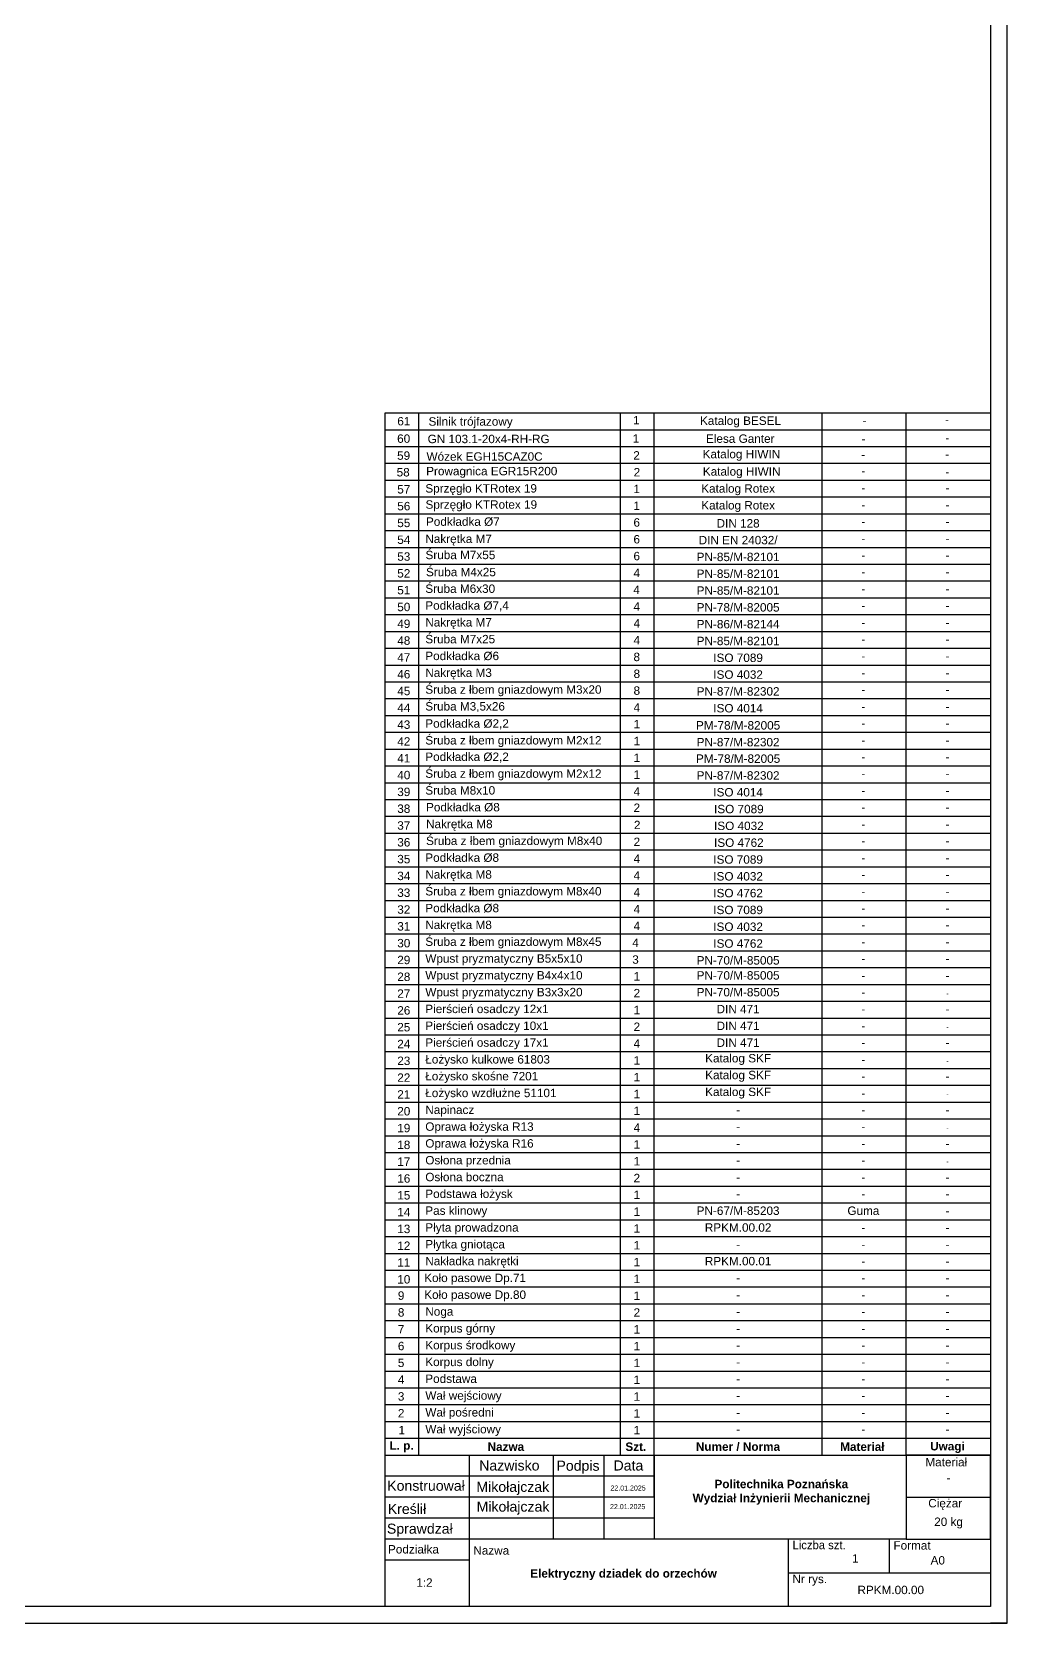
# Model space of a CAD drawing. Header units: millimetres. Extents: x 587 to 10361, y -8386 to 1488.
# Drawn here: x 4362.6 to 4652.7, y 70.4 to 543.8 of the extents above; entities that cross this region are included whole.
import ezdxf
from ezdxf.enums import TextEntityAlignment as Align

# ---------------------------------------------------------------- set-up
doc = ezdxf.new("R2010")
doc.units = ezdxf.units.MM
doc.layers.add('Gruba', color=7, linetype='Continuous', lineweight=30)
doc.layers.add('Wymiar', color=3, linetype='Continuous', lineweight=20)
doc.styles.add('arial_ttf', font='arial.ttf')
doc.styles.add('Inzynierka', font='arial.ttf')

msp = doc.modelspace()

# ---------------------------------------------------------------- linework, layer by layer
at = {"layer": 'Gruba'}
for p, q in [((4647.653, 906.435), (4647.653, 75.435)), ((4647.653, 467.737), (4647.653, 75.435)), ((4647.653, 467.737), (4647.653, 75.435)), ((4492.653, 120.435), (4492.653, 75.435)), ((4492.653, 120.435), (4492.653, 75.435)), ((4492.653, 120.435), (4492.653, 75.435)), ((4517.653, 120.435), (4517.653, 95.435)), ((4517.653, 120.435), (4517.653, 95.435)), ((4517.653, 120.435), (4517.653, 95.435)), ((4532.653, 120.435), (4532.653, 95.435)), ((4532.653, 120.435), (4532.653, 95.435)), ((4532.653, 120.435), (4532.653, 95.435)), ((4547.653, 120.435), (4547.653, 95.435)), ((4547.653, 107.935), (4547.653, 120.435)), ((4547.653, 120.435), (4547.653, 95.435)), ((4547.653, 107.935), (4547.653, 120.435)), ((4547.653, 120.435), (4547.653, 95.435)), ((4547.653, 107.935), (4547.653, 120.435)), ((4547.653, 114.185), (4467.653, 114.185)), ((4547.653, 114.185), (4467.653, 114.185)), ((4547.653, 114.185), (4467.653, 114.185)), ((4547.653, 107.935), (4467.653, 107.935)), ((4547.653, 107.935), (4467.653, 107.935)), ((4547.653, 107.935), (4467.653, 107.935)), ((4622.653, 107.935), (4647.653, 107.935)), ((4622.653, 107.935), (4647.653, 107.935)), ((4622.653, 107.935), (4647.653, 107.935)), ((4547.653, 101.685), (4467.653, 101.685)), ((4547.653, 101.685), (4467.653, 101.685)), ((4547.653, 101.685), (4467.653, 101.685)), ((4622.653, 95.435), (4467.653, 95.435)), ((4622.653, 95.435), (4467.653, 95.435)), ((4622.653, 95.435), (4467.653, 95.435)), ((4492.653, 95.435), (4492.653, 89.185)), ((4492.653, 95.435), (4492.653, 89.185)), ((4492.653, 95.435), (4492.653, 89.185)), ((4587.653, 75.435), (4587.653, 95.435)), ((4587.653, 75.435), (4587.653, 95.435)), ((4587.653, 75.435), (4587.653, 95.435)), ((4617.653, 85.435), (4617.653, 95.435)), ((4617.653, 85.435), (4617.653, 95.435)), ((4617.653, 85.435), (4617.653, 95.435)), ((4492.653, 89.185), (4467.653, 89.185)), ((4492.653, 89.185), (4467.653, 89.185)), ((4492.653, 89.185), (4467.653, 89.185)), ((4587.653, 85.435), (4647.653, 85.435)), ((4587.653, 85.435), (4647.653, 85.435)), ((4587.653, 85.435), (4647.653, 85.435)), ((4647.653, 75.435), (3468.653, 75.435)), ((4652.653, 70.435), (4647.653, 70.435))]:
    msp.add_line(p, q, dxfattribs=at)
at = {"layer": 'Gruba', "transparency": 33554687}
for p, q in [((4467.653, 120.435), (4467.653, 430.435)), ((4477.657, 120.435), (4477.657, 430.435)), ((4537.653, 120.435), (4537.653, 430.435)), ((4547.653, 120.435), (4547.653, 430.435)), ((4597.653, 120.435), (4597.653, 430.435)), ((4622.653, 120.435), (4622.653, 430.435))]:
    msp.add_line(p, q, dxfattribs=at)
at = {"layer": 'Gruba', "color": 7, "linetype": 'Continuous', "transparency": 33554687}
for p, q in [((4467.653, 430.435), (4647.653, 430.435)), ((4467.653, 425.435), (4647.653, 425.435)), ((4467.653, 420.435), (4647.653, 420.435)), ((4467.653, 415.435), (4647.653, 415.435)), ((4467.653, 410.435), (4647.653, 410.435)), ((4467.653, 405.435), (4647.653, 405.435)), ((4467.653, 400.435), (4647.653, 400.435)), ((4467.653, 395.435), (4647.653, 395.435)), ((4467.653, 390.435), (4647.653, 390.435)), ((4467.653, 385.435), (4647.653, 385.435)), ((4467.653, 380.435), (4647.653, 380.435)), ((4467.653, 375.435), (4647.653, 375.435)), ((4467.653, 370.435), (4647.653, 370.435)), ((4467.653, 365.435), (4647.653, 365.435)), ((4467.653, 360.435), (4647.653, 360.435)), ((4467.653, 355.435), (4647.653, 355.435)), ((4467.653, 350.435), (4647.653, 350.435)), ((4467.653, 345.435), (4647.653, 345.435)), ((4467.653, 340.435), (4647.653, 340.435)), ((4467.653, 335.435), (4647.653, 335.435)), ((4467.653, 330.435), (4647.653, 330.435)), ((4467.653, 325.435), (4647.653, 325.435)), ((4467.653, 320.435), (4647.653, 320.435)), ((4467.653, 315.435), (4647.653, 315.435)), ((4467.653, 310.435), (4647.653, 310.435)), ((4467.653, 305.435), (4647.653, 305.435)), ((4467.653, 300.435), (4647.653, 300.435)), ((4467.653, 295.435), (4647.653, 295.435)), ((4467.653, 290.435), (4647.653, 290.435)), ((4467.653, 285.435), (4647.653, 285.435)), ((4467.653, 285.435), (4647.653, 285.435)), ((4467.653, 280.435), (4647.653, 280.435)), ((4467.653, 275.435), (4647.653, 275.435)), ((4467.653, 270.435), (4647.653, 270.435)), ((4467.653, 265.435), (4647.653, 265.435)), ((4467.653, 260.435), (4647.653, 260.435)), ((4467.653, 255.435), (4647.653, 255.435)), ((4467.653, 250.435), (4647.653, 250.435)), ((4467.653, 245.435), (4647.653, 245.435)), ((4467.653, 240.435), (4647.653, 240.435)), ((4467.653, 235.435), (4647.653, 235.435)), ((4467.653, 230.435), (4647.653, 230.435)), ((4467.653, 225.435), (4647.653, 225.435)), ((4467.653, 220.435), (4647.653, 220.435)), ((4467.653, 215.435), (4647.653, 215.435)), ((4467.653, 210.435), (4647.653, 210.435)), ((4467.653, 205.435), (4647.653, 205.435)), ((4467.653, 200.435), (4647.653, 200.435)), ((4467.653, 195.435), (4647.653, 195.435)), ((4467.653, 190.435), (4647.653, 190.435)), ((4467.653, 185.435), (4647.653, 185.435)), ((4467.653, 180.435), (4647.653, 180.435)), ((4467.653, 175.435), (4647.653, 175.435)), ((4467.653, 170.435), (4647.653, 170.435)), ((4467.653, 165.435), (4647.653, 165.435)), ((4467.653, 160.435), (4647.653, 160.435)), ((4467.653, 155.435), (4647.653, 155.435)), ((4467.653, 150.435), (4647.653, 150.435)), ((4467.653, 145.435), (4647.653, 145.435)), ((4467.653, 140.435), (4647.653, 140.435)), ((4467.653, 135.435), (4647.653, 135.435)), ((4467.653, 130.435), (4647.653, 130.435)), ((4467.653, 125.435), (4647.653, 125.435))]:
    msp.add_line(p, q, dxfattribs=at)
at = {"layer": 'Gruba'}
for points in [[(3463.653, 70.435), (4652.653, 70.435), (4652.653, 911.435), (3463.653, 911.435)], [(4647.653, 75.435), (4467.653, 75.435), (4467.653, 120.435), (4647.653, 120.435)], [(4647.653, 75.435), (4467.653, 75.435), (4467.653, 120.435), (4647.653, 120.435)], [(4647.653, 120.435), (4622.653, 120.435), (4622.653, 95.435), (4647.653, 95.435)], [(4647.653, 120.435), (4622.653, 120.435), (4622.653, 95.435), (4647.653, 95.435)], [(4647.653, 120.435), (4622.653, 120.435), (4622.653, 95.435), (4647.653, 95.435)], [(4647.653, 120.435), (4622.653, 120.435), (4622.653, 95.435), (4647.653, 95.435)]]:
    msp.add_lwpolyline(points, close=True, dxfattribs=at)

# ---------------------------------------------------------------- texts
at = {"layer": 'Gruba', "color": 7, "style": 'arial_ttf'}
for s, height, p in [('Nazwisko', 3, (4495.619, 118.844)), ('Podpis', 3, (4518.602, 118.775)), ('Data', 3, (4535.575, 118.847)), ('Materiał', 2.5, (4628.329, 119.591)), ('Konstruował', 3, (4468.266, 112.822)), ('Kreślił', 3, (4468.422, 105.921)), ('Ciężar', 2.5, (4629.182, 107.378)), ('Sprawdzał', 3, (4468.176, 100.048)), ('Format', 2.5, (4618.831, 94.816)), ('Podziałka', 2.5, (4468.498, 93.658)), ('Nazwa', 2.5, (4493.86, 93.322)), ('Nr rys.', 2.5, (4588.799, 84.843))]:
    msp.add_text(s, height=height, dxfattribs=at).set_placement(p, align=Align.TOP_LEFT)
at = {"layer": 'Gruba', "style": 'Inzynierka'}
for s, insert, char_height, width, attachment_point in [('61', (4471.259, 429.222), 2.5, 39.17918, 1), ('1', (4542.366, 428.269), 2.5, 3.62811, 5), ('60', (4471.211, 424.04), 2.5, 39.17918, 1), ('1', (4542.241, 422.822), 2.5, 3.62811, 5), ('59', (4471.192, 418.987), 2.5, 39.17918, 1), ('2', (4541.444, 419.042), 2.5, 40, 1), ('58', (4471.062, 414.034), 2.5, 39.17918, 1), ('2', (4541.551, 414.041), 2.5, 40, 1), ('57', (4471.247, 408.96), 2.5, 39.17918, 1), ('1', (4542.475, 407.831), 2.5, 3.62811, 5), ('56', (4471.247, 403.96), 2.5, 39.17918, 1), ('1', (4542.475, 402.831), 2.5, 3.62811, 5), ('55', (4471.247, 398.96), 2.5, 39.17918, 1), ('6', (4542.475, 397.831), 2.5, 3.62811, 5), ('54', (4471.247, 393.96), 2.5, 39.17918, 1), ('6', (4542.475, 392.831), 2.5, 3.62811, 5), ('53', (4471.247, 388.96), 2.5, 39.17918, 1), ('6', (4542.475, 387.831), 2.5, 3.62811, 5), ('52', (4471.247, 383.96), 2.5, 39.17918, 1), ('4', (4542.475, 382.831), 2.5, 3.62811, 5), ('51', (4471.247, 378.96), 2.5, 39.17918, 1), ('4', (4542.415, 377.836), 2.5, 39.17918, 5), ('50', (4471.247, 373.96), 2.5, 39.17918, 1), ('4', (4542.475, 372.831), 2.5, 3.62811, 5), ('49', (4471.247, 368.96), 2.5, 39.17918, 1), ('4', (4541.531, 369.086), 2.5, 40, 1), ('48', (4471.247, 363.96), 2.5, 39.17918, 1), ('4', (4542.475, 362.831), 2.5, 3.62811, 5), ('47', (4471.247, 358.96), 2.5, 39.17918, 1), ('8', (4542.475, 357.831), 2.5, 3.62811, 5), ('46', (4471.247, 353.96), 2.5, 39.17918, 1), ('8', (4541.531, 354.086), 2.5, 39.17918, 1), ('45', (4471.247, 348.96), 2.5, 39.17918, 1), ('8', (4541.531, 349.086), 2.5, 39.17918, 1), ('44', (4471.247, 343.96), 2.5, 39.17918, 1), ('4', (4541.531, 344.086), 2.5, 40, 1), ('43', (4471.247, 338.96), 2.5, 39.17918, 1), ('1', (4541.531, 339.086), 2.5, 40, 1), ('42', (4471.247, 333.96), 2.5, 39.17918, 1), ('1', (4541.531, 334.086), 2.5, 39.17918, 1), ('41', (4471.247, 328.96), 2.5, 39.17918, 1), ('1', (4541.531, 329.086), 2.5, 39.17918, 1), ('40', (4471.247, 323.96), 2.5, 39.17918, 1), ('1', (4541.531, 324.086), 2.5, 39.17918, 1), ('39', (4471.247, 318.96), 2.5, 39.17918, 1), ('4', (4541.531, 319.086), 2.5, 39.17918, 1), ('38', (4471.247, 313.96), 2.5, 39.17918, 1), ('2', (4541.528, 314.233), 2.5, 39.17918, 1), ('37', (4471.247, 308.96), 2.5, 39.17918, 1), ('2', (4541.638, 309.117), 2.5, 39.17918, 1), ('36', (4471.247, 303.96), 2.5, 39.17918, 1), ('2', (4541.531, 304.086), 2.5, 39.17918, 1), ('35', (4471.247, 298.96), 2.5, 39.17918, 1), ('4', (4541.531, 299.086), 2.5, 39.17918, 1), ('34', (4471.247, 293.96), 2.5, 39.17918, 1), ('4', (4541.531, 294.086), 2.5, 39.17918, 1), ('33', (4471.247, 288.96), 2.5, 39.17918, 1), ('4', (4541.531, 289.086), 2.5, 40, 1), ('4', (4541.531, 284.086), 2.5, 40, 1), ('32', (4471.247, 283.96), 2.5, 39.17918, 1), ('31', (4471.247, 278.96), 2.5, 39.17918, 1), ('4', (4541.531, 279.086), 2.5, 39.17918, 1), ('30', (4471.247, 273.96), 2.5, 39.17918, 1), ('4', (4541.137, 274.086), 2.5, 39.17918, 1), ('29', (4471.247, 268.96), 2.5, 39.17918, 1), ('3', (4541.137, 269.086), 2.5, 39.17918, 1), ('28', (4471.247, 263.96), 2.5, 39.17918, 1), ('1', (4541.531, 264.086), 2.5, 39.17918, 1), ('27', (4471.247, 258.96), 2.5, 39.17918, 1), ('2', (4541.531, 259.086), 2.5, 40, 1), ('26', (4471.247, 253.96), 2.5, 39.17918, 1), ('1', (4541.531, 254.086), 2.5, 40, 1), ('25', (4471.247, 248.96), 2.5, 39.17918, 1), ('2', (4541.531, 249.086), 2.5, 39.17918, 1), ('24', (4471.247, 243.96), 2.5, 39.17918, 1), ('4', (4541.531, 244.086), 2.5, 39.17918, 1), ('23', (4471.247, 238.96), 2.5, 39.17918, 1), ('1', (4541.531, 239.086), 2.5, 39.17918, 1), ('22', (4471.247, 233.96), 2.5, 39.17918, 1), ('1', (4541.531, 234.086), 2.5, 39.17918, 1), ('21', (4471.247, 228.96), 2.5, 39.17918, 1), ('1', (4541.531, 229.086), 2.5, 40, 1), ('20', (4471.247, 223.96), 2.5, 39.17918, 1), ('1', (4541.531, 224.086), 2.5, 40, 1), ('19', (4471.247, 218.96), 2.5, 39.17918, 1), ('4', (4541.531, 219.086), 2.5, 39.17918, 1), ('18', (4471.247, 213.96), 2.5, 39.17918, 1), ('1', (4541.531, 214.086), 2.5, 39.17918, 1), ('17', (4471.247, 208.96), 2.5, 39.17918, 1), ('1', (4541.531, 209.086), 2.5, 39.17918, 1), ('16', (4471.247, 203.96), 2.5, 39.17918, 1), ('2', (4541.531, 204.086), 2.5, 39.17918, 1), ('15', (4471.247, 198.96), 2.5, 39.17918, 1), ('1', (4541.531, 199.086), 2.5, 40, 1), ('1', (4541.531, 194.086), 2.5, 40, 1), ('14', (4471.247, 193.96), 2.5, 39.17918, 1), ('13', (4471.247, 188.96), 2.5, 39.17918, 1), ('1', (4541.531, 189.086), 2.5, 39.17918, 1), ('12', (4471.247, 183.96), 2.5, 39.17918, 1), ('1', (4541.531, 184.086), 2.5, 39.17918, 1), ('11', (4471.247, 178.96), 2.5, 39.17918, 1), ('1', (4541.531, 179.086), 2.5, 39.17918, 1), ('10', (4471.247, 173.96), 2.5, 39.17918, 1), ('1', (4541.531, 174.086), 2.5, 39.17918, 1), ('9', (4471.424, 169.13), 2.5, 39.17918, 1), ('1', (4541.531, 169.086), 2.5, 40, 1), ('8', (4471.424, 164.13), 2.5, 39.17918, 1), ('2', (4541.531, 164.086), 2.5, 40, 1), ('7', (4471.424, 159.13), 2.5, 39.17918, 1), ('1', (4541.531, 159.086), 2.5, 39.17918, 1), ('6', (4471.424, 154.13), 2.5, 39.17918, 1), ('1', (4541.531, 154.086), 2.5, 39.17918, 1), ('5', (4471.424, 149.13), 2.5, 39.17918, 1), ('1', (4541.531, 149.086), 2.5, 39.17918, 1), ('4', (4471.424, 144.13), 2.5, 39.17918, 1), ('1', (4541.531, 144.086), 2.5, 39.17918, 1), ('3', (4471.424, 139.13), 2.5, 39.17918, 1), ('1', (4541.531, 139.086), 2.5, 40, 1), ('2', (4471.424, 134.13), 2.5, 39.17918, 1), ('1', (4541.531, 134.086), 2.5, 40, 1), ('1', (4471.627, 129.13), 2.5, 39.17918, 1), ('1', (4541.531, 129.086), 2.5, 39.17918, 1), ('22.01.2025', (4534.645, 111.378), 1.5, 39.17918, 1), ('22.01.2025', (4534.534, 105.855), 1.5, 39.17918, 1), ('1', (4606.534, 90.959), 2.5, 39.17918, 1), ('1:2', (4476.902, 83.77), 2.5, 39.17918, 1)]:
    msp.add_mtext(s, dxfattribs=dict(at, insert=insert, char_height=char_height, width=width, attachment_point=attachment_point))
at = {"layer": 'Gruba', "char_height": 2.5, "width": 68.9836, "attachment_point": 1, "line_spacing_factor": 0.48, "style": 'Inzynierka'}
for s, insert in [('Silnik trójfazowy', (4480.546, 429.137)), ('GN 103.1-20x4-RH-RG', (4480.282, 423.94)), ('Wózek EGH15CAZ0C', (4479.944, 418.713)), ('Prowagnica EGR15R200', (4479.846, 414.376)), ('Sprzęgło KTRotex 19', (4479.6, 409.234)), ('Sprzęgło KTRotex 19', (4479.644, 404.431)), ('Podkładka %%C7', (4479.794, 399.35)), ('Nakrętka M7', (4479.6, 394.234)), ('Śruba M7x55', (4479.644, 389.431)), ('Śruba M4x25', (4479.794, 384.35)), ('Śruba M6x30', (4479.588, 379.399)), ('Podkładka %%C7,4', (4479.588, 374.399)), ('Nakrętka M7', (4479.588, 369.399)), ('Śruba M7x25', (4479.588, 364.399)), ('Podkładka %%C6', (4479.588, 359.399)), ('Nakrętka M3', (4479.588, 354.404)), ('Śruba z łbem gniazdowym M3x20', (4479.588, 349.404)), ('Śruba M3,5x26', (4479.588, 344.404)), ('Podkładka %%C2,2', (4479.588, 339.301)), ('Śruba z łbem gniazdowym M2x12', (4479.588, 334.301)), ('Podkładka %%C2,2', (4479.588, 329.399)), ('Śruba z łbem gniazdowym M2x12', (4479.588, 324.399)), ('Śruba M8x10', (4479.588, 319.399)), ('Podkładka %%C8', (4479.813, 314.406)), ('Nakrętka M8', (4479.813, 309.406)), ('Śruba z łbem gniazdowym M8x40', (4479.813, 304.406)), ('Podkładka %%C8', (4479.588, 299.399)), ('Nakrętka M8', (4479.588, 294.399)), ('Śruba z łbem gniazdowym M8x40', (4479.588, 289.399)), ('Podkładka %%C8', (4479.588, 284.399)), ('Nakrętka M8', (4479.588, 279.399)), ('Śruba z łbem gniazdowym M8x45', (4479.588, 274.399)), ('Wpust pryzmatyczny B5x5x10', (4479.588, 269.399)), ('Wpust pryzmatyczny B4x4x10', (4479.588, 264.399)), ('Wpust pryzmatyczny B3x3x20', (4479.588, 259.399)), ('Pierścień osadczy 12x1', (4479.588, 254.399)), ('Pierścień osadczy 10x1', (4479.588, 249.399)), ('Pierścień osadczy 17x1', (4479.588, 244.399)), ('Łożysko kulkowe 61803', (4479.588, 239.399)), ('Łożysko skośne 7201', (4479.588, 234.399)), ('Łożysko wzdłużne 51101', (4479.588, 229.399)), ('Napinacz', (4479.588, 224.399)), ('Oprawa łożyska R13', (4479.588, 219.399)), ('Oprawa łożyska R16', (4479.588, 214.399)), ('Osłona przednia', (4479.588, 209.399)), ('Osłona boczna', (4479.588, 204.399)), ('Podstawa łożysk', (4479.588, 199.399)), ('Pas klinowy', (4479.588, 194.399)), ('Płyta prowadzona', (4479.588, 189.399)), ('Płytka gniotąca', (4479.588, 184.399)), ('Nakładka nakrętki', (4479.588, 179.399)), ('Koło pasowe Dp.71', (4479.261, 174.399)), ('Koło pasowe Dp.80', (4479.261, 169.399)), ('Noga', (4479.588, 164.399)), ('Korpus górny', (4479.588, 159.399)), ('Korpus środkowy', (4479.588, 154.399)), ('Korpus dolny', (4479.588, 149.399)), ('Podstawa', (4479.588, 144.399)), ('Wał wejściowy', (4479.588, 139.399)), ('Wał pośredni', (4479.588, 134.399)), ('Wał wyjściowy', (4479.588, 129.399))]:
    msp.add_mtext(s, dxfattribs=dict(at, insert=insert))
at = {"layer": 'Gruba', "transparency": 33554687, "attachment_point": 5, "style": 'Inzynierka'}
for s, insert, char_height, width in [('Katalog BESEL', (4573.338, 427.74), 2.5, 34.25803), ('-', (4610.226, 428.218), 2.5, 25.14758), ('-', (4634.77, 428.513), 2.5, 25.14758), ('Elesa Ganter', (4573.262, 422.763), 2.5, 34.25803), ('-', (4609.931, 422.742), 2.5, 25.14758), ('-', (4634.863, 423.027), 2.5, 25.14758), ('Katalog HIWIN', (4573.607, 417.814), 2.5, 34.25803), ('-', (4609.792, 418.086), 2.5, 25.14758), ('-', (4634.834, 418.109), 2.5, 25.14758), ('Katalog HIWIN', (4573.679, 412.644), 2.5, 34.25803), ('-', (4609.876, 413.218), 2.5, 25.14758), ('-', (4634.859, 412.894), 2.5, 25.14758), ('Katalog Rotex', (4572.624, 407.578), 2.5, 34.25803), ('-', (4609.888, 408.109), 2.5, 25.14758), ('-', (4634.889, 408.109), 2.5, 25.14758), ('Katalog Rotex', (4572.624, 402.578), 2.5, 34.25803), ('-', (4609.888, 403.109), 2.5, 25.14758), ('-', (4634.889, 403.109), 2.5, 25.14758), ('DIN 128', (4572.624, 397.578), 2.5, 34.25803), ('-', (4609.888, 398.109), 2.5, 25.14758), ('-', (4634.889, 398.109), 2.5, 25.14758), ('DIN EN 24032/', (4572.624, 392.578), 2.5, 34.25803), ('-', (4609.888, 393.109), 2.5, 25.14758), ('-', (4634.889, 393.109), 2.5, 25.14758), ('PN-85/M-82101', (4572.624, 387.578), 2.5, 34.25803), ('PN-85/M-82101', (4572.624, 382.578), 2.5, 34.25803), ('-', (4609.888, 388.109), 2.5, 25.14758), ('-', (4634.889, 388.109), 2.5, 25.14758), ('PN-85/M-82101', (4572.624, 377.578), 2.5, 34.25803), ('-', (4609.888, 383.109), 2.5, 25.14758), ('-', (4634.889, 383.109), 2.5, 25.14758), ('PN-78/M-82005', (4572.624, 372.578), 2.5, 34.25803), ('-', (4609.888, 378.109), 2.5, 25.14758), ('-', (4634.889, 378.109), 2.5, 25.14758), ('-', (4609.888, 373.109), 2.5, 25.14758), ('-', (4634.889, 373.109), 2.5, 25.14758), ('PN-86/M-82144', (4572.624, 367.578), 2.5, 34.25803), ('-', (4609.888, 368.109), 2.5, 25.14758), ('-', (4634.889, 368.109), 2.5, 25.14758), ('PN-85/M-82101', (4572.624, 362.578), 2.5, 34.25803), ('-', (4609.888, 363.109), 2.5, 25.14758), ('-', (4634.889, 363.109), 2.5, 25.14758), ('ISO 7089', (4572.624, 357.578), 2.5, 34.25803), ('-', (4609.888, 358.109), 2.5, 25.14758), ('-', (4634.889, 358.109), 2.5, 25.14758), ('ISO 4032', (4572.624, 352.578), 2.5, 34.25803), ('-', (4609.888, 353.109), 2.5, 25.14758), ('-', (4634.889, 353.109), 2.5, 25.14758), ('PN-87/M-82302', (4572.624, 347.578), 2.5, 34.25803), ('-', (4609.888, 348.109), 2.5, 25.14758), ('-', (4634.889, 348.109), 2.5, 25.14758), ('ISO 4014', (4572.624, 342.578), 2.5, 34.25803), ('-', (4609.888, 343.109), 2.5, 25.14758), ('-', (4634.889, 343.109), 2.5, 25.14758), ('PM-78/M-82005', (4572.624, 337.48), 2.5, 34.25803), ('-', (4609.888, 338.109), 2.5, 25.14758), ('-', (4634.889, 338.109), 2.5, 25.14758), ('PN-87/M-82302', (4572.624, 332.48), 2.5, 34.25803), ('-', (4609.888, 333.109), 2.5, 25.14758), ('-', (4634.889, 333.109), 2.5, 25.14758), ('PM-78/M-82005', (4572.624, 327.578), 2.5, 34.25803), ('-', (4609.888, 328.109), 2.5, 25.14758), ('-', (4634.889, 328.109), 2.5, 25.14758), ('PN-87/M-82302', (4572.624, 322.578), 2.5, 34.25803), ('-', (4609.888, 323.109), 2.5, 25.14758), ('-', (4634.889, 323.109), 2.5, 25.14758), ('ISO 4014', (4572.624, 317.578), 2.5, 34.25803), ('-', (4609.888, 318.109), 2.5, 25.14758), ('-', (4634.889, 318.109), 2.5, 25.14758), ('ISO 7089', (4572.849, 312.585), 2.5, 34.25803), ('-', (4609.888, 313.109), 2.5, 25.14758), ('-', (4634.889, 313.109), 2.5, 25.14758), ('ISO 4032', (4572.849, 307.585), 2.5, 34.25803), ('-', (4609.888, 308.109), 2.5, 25.14758), ('-', (4634.889, 308.109), 2.5, 25.14758), ('ISO 4762', (4572.849, 302.585), 2.5, 34.25803), ('-', (4609.888, 303.109), 2.5, 25.14758), ('-', (4634.889, 303.109), 2.5, 25.14758), ('ISO 7089', (4572.624, 297.578), 2.5, 34.25803), ('ISO 4032', (4572.624, 292.578), 2.5, 34.25803), ('-', (4609.888, 298.109), 2.5, 25.14758), ('-', (4634.889, 298.109), 2.5, 25.14758), ('ISO 4762', (4572.624, 287.578), 2.5, 34.25803), ('-', (4609.888, 293.109), 2.5, 25.14758), ('-', (4634.889, 293.109), 2.5, 25.14758), ('-', (4609.888, 288.109), 2.5, 25.14758), ('-', (4634.889, 288.109), 2.5, 25.14758), ('ISO 7089', (4572.624, 282.578), 2.5, 34.25803), ('-', (4609.888, 283.109), 2.5, 25.14758), ('-', (4634.889, 283.109), 2.5, 25.14758), ('ISO 4032', (4572.624, 277.578), 2.5, 34.25803), ('-', (4609.888, 278.109), 2.5, 25.14758), ('-', (4634.889, 278.109), 2.5, 25.14758), ('ISO 4762', (4572.624, 272.578), 2.5, 34.25803), ('-', (4609.888, 273.109), 2.5, 25.14758), ('-', (4634.889, 273.109), 2.5, 25.14758), ('\\pxt13;PN-70/M-85005', (4572.624, 267.578), 2.5, 34.25803), ('-', (4609.888, 268.109), 2.5, 25.14758), ('-', (4634.889, 268.109), 2.5, 25.14758), ('\\pxt13;PN-70/M-85005', (4572.624, 263.109), 2.5, 34.25803), ('-', (4609.888, 263.109), 2.5, 25.14758), ('-', (4634.889, 263.109), 2.5, 25.14758), ('\\pxt13;PN-70/M-85005', (4572.624, 258.109), 2.5, 34.25803), ('-', (4609.888, 258.109), 2.5, 25.14758), ('-', (4634.889, 257.752), 1.5, 25.14758), ('\\pxt13;DIN 471', (4572.624, 253.109), 2.5, 34.25803), ('-', (4609.888, 253.109), 2.5, 25.14758), ('-', (4634.889, 253.109), 2.5, 25.14758), ('\\pxt13;DIN 471', (4572.624, 248.109), 2.5, 34.25803), ('-', (4609.888, 248.109), 2.5, 25.14758), ('-', (4634.889, 247.752), 1.5, 25.14758), ('\\pxt13;DIN 471', (4572.624, 243.109), 2.5, 34.25803), ('-', (4609.888, 243.109), 2.5, 25.14758), ('-', (4634.889, 243.109), 2.5, 25.14758), ('\\pxt13;Katalog SKF', (4572.624, 238.109), 2.5, 34.25803), ('-', (4609.888, 238.109), 2.5, 25.14758), ('-', (4634.889, 237.752), 1.5, 25.14758), ('\\pxt13;Katalog SKF', (4572.624, 233.109), 2.5, 34.25803), ('-', (4609.888, 233.109), 2.5, 25.14758), ('-', (4634.889, 233.109), 2.5, 25.14758), ('\\pxt13;Katalog SKF', (4572.624, 228.109), 2.5, 34.25803), ('-', (4609.888, 228.109), 2.5, 25.14758), ('-', (4634.889, 227.752), 1.5, 25.14758), ('\\pxt13;-', (4572.624, 223.109), 2.5, 34.25803), ('-', (4609.888, 223.109), 2.5, 25.14758), ('-', (4634.889, 223.109), 2.5, 25.14758), ('\\pxt13;-', (4572.624, 218.109), 2.5, 34.25803), ('-', (4609.888, 218.109), 2.5, 25.14758), ('-', (4634.889, 217.752), 1.5, 25.14758), ('\\pxt13;-', (4572.624, 213.109), 2.5, 34.25803), ('-', (4609.888, 213.109), 2.5, 25.14758), ('-', (4634.889, 213.109), 2.5, 25.14758), ('\\pxt13;-', (4572.624, 208.109), 2.5, 34.25803), ('-', (4609.888, 208.109), 2.5, 25.14758), ('-', (4634.889, 207.752), 1.5, 25.14758), ('\\pxt13;-', (4572.624, 203.109), 2.5, 34.25803), ('-', (4609.888, 203.109), 2.5, 25.14758), ('-', (4634.889, 203.109), 2.5, 25.14758), ('PN-67/M-85203', (4572.624, 193.109), 2.5, 34.25803), ('\\pxt13;-', (4572.624, 198.109), 2.5, 34.25803), ('Guma', (4609.888, 193.109), 2.5, 25.14758), ('-', (4609.888, 198.109), 2.5, 25.14758), ('-', (4634.889, 198.109), 2.5, 25.14758), ('RPKM.00.02', (4572.624, 188.109), 2.5, 34.25803), ('-', (4634.889, 193.109), 2.5, 25.14758), ('-', (4609.888, 188.109), 2.5, 25.14758), ('-', (4634.889, 188.109), 2.5, 25.14758), ('-', (4572.624, 183.109), 2.5, 34.25803), ('-', (4609.888, 183.109), 2.5, 25.14758), ('-', (4634.889, 183.109), 2.5, 25.14758), ('RPKM.00.01', (4572.624, 178.109), 2.5, 34.25803), ('-', (4609.888, 178.109), 2.5, 25.14758), ('-', (4634.889, 178.109), 2.5, 25.14758), ('-', (4572.624, 173.109), 2.5, 34.25803), ('-', (4609.888, 173.109), 2.5, 25.14758), ('-', (4634.889, 173.109), 2.5, 25.14758), ('\\pxt12;-', (4572.624, 168.109), 2.5, 34.25803), ('-', (4609.888, 168.109), 2.5, 25.14758), ('-', (4634.889, 168.109), 2.5, 25.14758), ('-', (4572.624, 163.109), 2.5, 34.25803), ('-', (4609.888, 163.109), 2.5, 25.14758), ('-', (4634.889, 163.109), 2.5, 25.14758), ('-', (4572.624, 158.109), 2.5, 34.25803), ('-', (4609.888, 158.109), 2.5, 25.14758), ('-', (4634.889, 158.109), 2.5, 25.14758), ('-', (4572.624, 153.109), 2.5, 34.25803), ('-', (4609.888, 153.109), 2.5, 25.14758), ('-', (4634.889, 153.109), 2.5, 25.14758), ('-', (4572.624, 148.109), 2.5, 34.25803), ('-', (4609.888, 148.109), 2.5, 25.14758), ('-', (4634.889, 148.109), 2.5, 25.14758), ('-', (4572.624, 143.109), 2.5, 34.25803), ('-', (4609.888, 143.109), 2.5, 25.14758), ('-', (4634.889, 143.109), 2.5, 25.14758), ('-', (4572.624, 138.109), 2.5, 34.25803), ('-', (4609.888, 138.109), 2.5, 25.14758), ('-', (4634.889, 138.109), 2.5, 25.14758), ('-', (4572.624, 133.109), 2.5, 34.25803), ('-', (4609.888, 133.109), 2.5, 25.14758), ('-', (4634.889, 133.109), 2.5, 25.14758), ('-', (4572.624, 128.109), 2.5, 34.25803), ('-', (4609.888, 128.109), 2.5, 25.14758), ('-', (4634.889, 128.109), 2.5, 25.14758), ('{\\fArial|b1|i0|c238|p34;L. p.}', (4472.534, 122.912), 2.5, 25.14758), ('{\\fArial|b1|i0|c238|p34;Nazwa}', (4503.55, 122.912), 2.5, 25.14758), ('{\\fArial|b1|i0|c238|p34;Szt.}', (4542.206, 122.912), 2.5, 25.14758), ('{\\fArial|b1|i0|c238|p34;Numer / Norma}', (4572.592, 122.912), 2.5, 25.14758), ('{\\fArial|b1|i0|c238|p34;Materiał}', (4609.583, 122.912), 2.5, 25.14758), ('{\\fArial|b1|i0|c238|p34;Uwagi}', (4634.889, 122.687), 2.5, 25.14758), ('{\\fArial|b1|i0|c238|p34;Politechnika Poznańska\\PWydział Inżynierii Mechanicznej}', (4585.487, 109.372), 2.5, 73.53749), ('-', (4635.227, 113.625), 2.5, 25.14758), ('20 kg', (4635.227, 100.23), 2.5, 25.14758), ('A0', (4632.015, 89.109), 2.5, 25.14758), ('{\\fArial|b1|i0|c238|p34;Elektryczny dziadek do orzechów}', (4538.551, 84.869), 2.5, 73.53749), ('RPKM.00.00', (4618.023, 80.304), 2.5, 34.25803)]:
    msp.add_mtext(s, dxfattribs=dict(at, insert=insert, char_height=char_height, width=width))
at = {"layer": 'Gruba', "insert": (4588.817, 94.936), "char_height": 2.5, "attachment_point": 1}
msp.add_mtext_dynamic_manual_height_columns('Liczba szt.', width=17.01044, gutter_width=12.5, heights=[0], dxfattribs=at)
msp.add_mtext_dynamic_manual_height_columns('Liczba szt.', width=17.01044, gutter_width=12.5, heights=[0], dxfattribs=at)
at = {"layer": 'Wymiar', "color": 7, "style": 'arial_ttf'}
for s, height, p in [('Nazwisko', 3, (4495.619, 118.844)), ('Podpis', 3, (4518.602, 118.775)), ('Data', 3, (4535.575, 118.847)), ('Materiał', 2.5, (4628.329, 119.591)), ('Konstruował', 3, (4468.266, 112.822)), ('Mikołajczak', 3, (4494.785, 112.499)), ('Kreślił', 3, (4468.422, 105.921)), ('Mikołajczak', 3, (4494.84, 106.612)), ('Ciężar', 2.5, (4629.182, 107.378)), ('Sprawdzał', 3, (4468.176, 100.048)), ('Format', 2.5, (4618.831, 94.816)), ('Podziałka', 2.5, (4468.498, 93.658)), ('Nazwa', 2.5, (4493.86, 93.322)), ('Nr rys.', 2.5, (4588.799, 84.843))]:
    msp.add_text(s, height=height, dxfattribs=at).set_placement(p, align=Align.TOP_LEFT)

doc.saveas('drawing.dxf')
